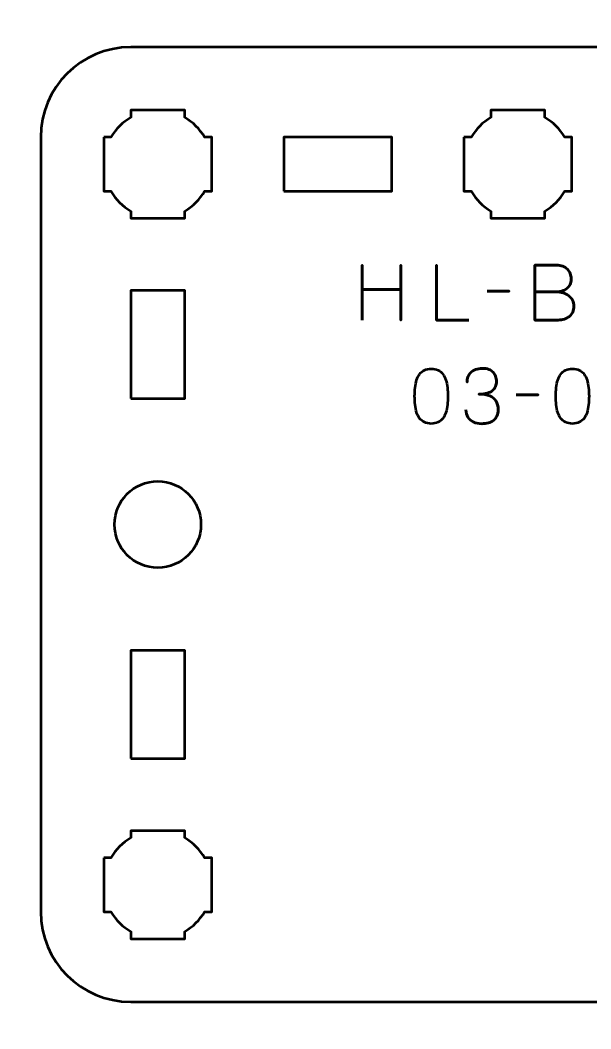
# Model space of a CAD drawing. Header units: centimetres. Extents: x -21 to 0, y -29.7 to 0.
# Drawn here: x -5.76 to -2.6, y -11.65 to -6.05 of the extents above; entities that cross this region are included whole.
import ezdxf

# ---------------------------------------------------------------- set-up
doc = ezdxf.new("R2010")
doc.units = ezdxf.units.CM
doc.header["$MEASUREMENT"] = 0
doc.layers.add('Layer 1', color=7, linetype='Continuous')

msp = doc.modelspace()

# ---------------------------------------------------------------- linework, layer by layer
at = {"layer": 'Layer 1', "lineweight": 53}
for points in [[(-5.15, -8.15), (-4.85, -8.15), (-4.85, -7.55), (-5.15, -7.55), (-5.15, -8.15)], [(-5.15, -10.15), (-4.85, -10.15), (-4.85, -9.55), (-5.15, -9.55), (-5.15, -10.15)]]:
    msp.add_lwpolyline(points, close=True, dxfattribs=at)
msp.add_ellipse((-5, -8.85), major_axis=(0, 0.24), ratio=1, dxfattribs=at)
at = {"layer": 'Layer 1', "color": 1, "lineweight": 53}
msp.add_open_spline([(-21.00003, -29.19995), (-21.00003, -29.19995), (-21.00003, -2.89992), (-21.00003, -2.89992), (-21.00003, -2.89992), (-21.00003, -2.81709), (-20.93286, -2.74992), (-20.85003, -2.74992), (-20.85003, -2.74992), (-20.7672, -2.74992), (-20.70003, -2.68275), (-20.70003, -2.59992), (-20.70003, -2.59992), (-20.70003, -2.51709), (-20.7672, -2.44992), (-20.85003, -2.44992), (-20.85003, -2.44992), (-20.93286, -2.44992), (-21.00003, -2.38275), (-21.00003, -2.29992), (-21.00003, -2.29992), (-21.00003, -2.21709), (-20.93286, -2.14992), (-20.85003, -2.14992), (-20.85003, -2.14992), (-20.7672, -2.14992), (-20.70003, -2.08275), (-20.70003, -1.99992), (-20.70003, -1.99992), (-20.70003, -1.91709), (-20.7672, -1.84992), (-20.85003, -1.84992), (-20.85003, -1.84992), (-20.93286, -1.84992), (-21.00003, -1.78275), (-21.00003, -1.69992), (-21.00003, -1.69992), (-21.00003, -1.61709), (-20.93286, -1.54992), (-20.85003, -1.54992), (-20.85003, -1.54992), (-20.7672, -1.54992), (-20.70003, -1.48275), (-20.70003, -1.39992), (-20.70003, -1.39992), (-20.70003, -1.31709), (-20.7672, -1.24992), (-20.85003, -1.24992), (-20.85003, -1.24992), (-20.93286, -1.24992), (-21.00003, -1.18275), (-21.00003, -1.09992), (-21.00003, -1.09992), (-21.00003, -1.09992), (-21.00003, -0.49992), (-21.00003, -0.49992), (-21.00003, -0.49992), (-21.00003, -0.22295), (-20.77694, 0.00004), (-20.49994, 0.00004), (-20.49994, 0.00004), (-20.49994, 0.00004), (-0.50008, 0.00004), (-0.50008, 0.00004), (-0.50008, 0.00004), (-0.22294, 0.00004), (0.00002, -0.22295), (0.00002, -0.49992), (0.00002, -0.49992), (0.00002, -0.49992), (0.00002, -29.19995), (0.00002, -29.19995), (0.00002, -29.19995), (0.00002, -29.47695), (-0.22294, -29.70004), (-0.50008, -29.70004), (-0.50008, -29.70004), (-0.50008, -29.70004), (-20.49994, -29.70004), (-20.49994, -29.70004), (-20.49994, -29.70004), (-20.77694, -29.70004), (-21.00003, -29.47695), (-21.00003, -29.19995)], degree=3, knots=[0, 0, 0, 0, 0.047619, 0.047619, 0.047619, 0.047619, 0.0952381, 0.0952381, 0.0952381, 0.0952381, 0.1428571, 0.1428571, 0.1428571, 0.1428571, 0.1904762, 0.1904762, 0.1904762, 0.1904762, 0.2380952, 0.2380952, 0.2380952, 0.2380952, 0.2857143, 0.2857143, 0.2857143, 0.2857143, 0.3333333, 0.3333333, 0.3333333, 0.3333333, 0.3809524, 0.3809524, 0.3809524, 0.3809524, 0.4285714, 0.4285714, 0.4285714, 0.4285714, 0.4761905, 0.4761905, 0.4761905, 0.4761905, 0.5238095, 0.5238095, 0.5238095, 0.5238095, 0.5714286, 0.5714286, 0.5714286, 0.5714286, 0.6190476, 0.6190476, 0.6190476, 0.6190476, 0.6666667, 0.6666667, 0.6666667, 0.6666667, 0.7142857, 0.7142857, 0.7142857, 0.7142857, 0.7619048, 0.7619048, 0.7619048, 0.7619048, 0.8095238, 0.8095238, 0.8095238, 0.8095238, 0.8571429, 0.8571429, 0.8571429, 0.8571429, 0.9047619, 0.9047619, 0.9047619, 0.9047619, 0.952381, 0.952381, 0.952381, 0.952381, 1, 1, 1, 1], dxfattribs=at)
at = {"layer": 'Layer 1', "color": 3, "lineweight": 53}
msp.add_open_spline([(-5.65, -11), (-5.65, -11), (-5.65, -6.7), (-5.65, -6.7), (-5.65, -6.7), (-5.65, -6.42391), (-5.42609, -6.2), (-5.15, -6.2), (-5.15, -6.2), (-5.15, -6.2), (-0.85, -6.2), (-0.85, -6.2), (-0.85, -6.2), (-0.57391, -6.2), (-0.35, -6.42391), (-0.35, -6.7), (-0.35, -6.7), (-0.35, -6.7), (-0.35, -11), (-0.35, -11), (-0.35, -11), (-0.35, -11.27609), (-0.57391, -11.5), (-0.85, -11.5), (-0.85, -11.5), (-0.85, -11.5), (-5.15, -11.5), (-5.15, -11.5), (-5.15, -11.5), (-5.42609, -11.5), (-5.65, -11.27609), (-5.65, -11)], degree=3, knots=[0, 0, 0, 0, 0.125, 0.125, 0.125, 0.125, 0.25, 0.25, 0.25, 0.25, 0.375, 0.375, 0.375, 0.375, 0.5, 0.5, 0.5, 0.5, 0.625, 0.625, 0.625, 0.625, 0.75, 0.75, 0.75, 0.75, 0.875, 0.875, 0.875, 0.875, 1, 1, 1, 1], dxfattribs=at)
at = {"layer": 'Layer 1', "lineweight": 53}
for points, knots in [([(-5.3, -6.7), (-5.3, -6.7), (-5.25985, -6.7), (-5.25985, -6.7), (-5.25985, -6.7), (-5.2335, -6.65447), (-5.19553, -6.6165), (-5.15, -6.59015), (-5.15, -6.59015), (-5.15, -6.59015), (-5.15, -6.55), (-5.15, -6.55), (-5.15, -6.55), (-5.15, -6.55), (-5, -6.55), (-5, -6.55), (-5, -6.55), (-5, -6.55), (-4.85, -6.55), (-4.85, -6.55), (-4.85, -6.55), (-4.85, -6.55), (-4.85, -6.59015), (-4.85, -6.59015), (-4.85, -6.59015), (-4.80447, -6.6165), (-4.7665, -6.65447), (-4.74015, -6.7), (-4.74015, -6.7), (-4.74015, -6.7), (-4.7, -6.7), (-4.7, -6.7), (-4.7, -6.7), (-4.7, -6.7), (-4.7, -6.85), (-4.7, -6.85), (-4.7, -6.85), (-4.7, -6.85), (-4.7, -7), (-4.7, -7), (-4.7, -7), (-4.7, -7), (-4.74015, -7), (-4.74015, -7), (-4.74015, -7), (-4.7665, -7.04553), (-4.80447, -7.0835), (-4.85, -7.10985), (-4.85, -7.10985), (-4.85, -7.10985), (-4.85, -7.15), (-4.85, -7.15), (-4.85, -7.15), (-4.85, -7.15), (-5, -7.15), (-5, -7.15), (-5, -7.15), (-5, -7.15), (-5.15, -7.15), (-5.15, -7.15), (-5.15, -7.15), (-5.15, -7.15), (-5.15, -7.10985), (-5.15, -7.10985), (-5.15, -7.10985), (-5.19553, -7.0835), (-5.2335, -7.04553), (-5.25985, -7), (-5.25985, -7), (-5.25985, -7), (-5.3, -7), (-5.3, -7), (-5.3, -7), (-5.3, -7), (-5.3, -6.85), (-5.3, -6.85), (-5.3, -6.85), (-5.3, -6.85), (-5.3, -6.7), (-5.3, -6.7)], [0, 0, 0, 0, 0.05, 0.05, 0.05, 0.05, 0.1, 0.1, 0.1, 0.1, 0.15, 0.15, 0.15, 0.15, 0.2, 0.2, 0.2, 0.2, 0.25, 0.25, 0.25, 0.25, 0.3, 0.3, 0.3, 0.3, 0.35, 0.35, 0.35, 0.35, 0.4, 0.4, 0.4, 0.4, 0.45, 0.45, 0.45, 0.45, 0.5, 0.5, 0.5, 0.5, 0.55, 0.55, 0.55, 0.55, 0.6, 0.6, 0.6, 0.6, 0.65, 0.65, 0.65, 0.65, 0.7, 0.7, 0.7, 0.7, 0.75, 0.75, 0.75, 0.75, 0.8, 0.8, 0.8, 0.8, 0.85, 0.85, 0.85, 0.85, 0.9, 0.9, 0.9, 0.9, 0.95, 0.95, 0.95, 0.95, 1, 1, 1, 1]), ([(-3.3, -6.7), (-3.3, -6.7), (-3.25985, -6.7), (-3.25985, -6.7), (-3.25985, -6.7), (-3.2335, -6.65447), (-3.19553, -6.6165), (-3.15, -6.59015), (-3.15, -6.59015), (-3.15, -6.59015), (-3.15, -6.55), (-3.15, -6.55), (-3.15, -6.55), (-3.15, -6.55), (-3, -6.55), (-3, -6.55), (-3, -6.55), (-3, -6.55), (-2.85, -6.55), (-2.85, -6.55), (-2.85, -6.55), (-2.85, -6.55), (-2.85, -6.59015), (-2.85, -6.59015), (-2.85, -6.59015), (-2.80447, -6.6165), (-2.7665, -6.65447), (-2.74015, -6.7), (-2.74015, -6.7), (-2.74015, -6.7), (-2.7, -6.7), (-2.7, -6.7), (-2.7, -6.7), (-2.7, -6.7), (-2.7, -6.85), (-2.7, -6.85), (-2.7, -6.85), (-2.7, -6.85), (-2.7, -7), (-2.7, -7), (-2.7, -7), (-2.7, -7), (-2.74015, -7), (-2.74015, -7), (-2.74015, -7), (-2.7665, -7.04553), (-2.80447, -7.0835), (-2.85, -7.10985), (-2.85, -7.10985), (-2.85, -7.10985), (-2.85, -7.15), (-2.85, -7.15), (-2.85, -7.15), (-2.85, -7.15), (-3, -7.15), (-3, -7.15), (-3, -7.15), (-3, -7.15), (-3.15, -7.15), (-3.15, -7.15), (-3.15, -7.15), (-3.15, -7.15), (-3.15, -7.10985), (-3.15, -7.10985), (-3.15, -7.10985), (-3.19553, -7.0835), (-3.2335, -7.04553), (-3.25985, -7), (-3.25985, -7), (-3.25985, -7), (-3.3, -7), (-3.3, -7), (-3.3, -7), (-3.3, -7), (-3.3, -6.85), (-3.3, -6.85), (-3.3, -6.85), (-3.3, -6.85), (-3.3, -6.7), (-3.3, -6.7)], [0, 0, 0, 0, 0.05, 0.05, 0.05, 0.05, 0.1, 0.1, 0.1, 0.1, 0.15, 0.15, 0.15, 0.15, 0.2, 0.2, 0.2, 0.2, 0.25, 0.25, 0.25, 0.25, 0.3, 0.3, 0.3, 0.3, 0.35, 0.35, 0.35, 0.35, 0.4, 0.4, 0.4, 0.4, 0.45, 0.45, 0.45, 0.45, 0.5, 0.5, 0.5, 0.5, 0.55, 0.55, 0.55, 0.55, 0.6, 0.6, 0.6, 0.6, 0.65, 0.65, 0.65, 0.65, 0.7, 0.7, 0.7, 0.7, 0.75, 0.75, 0.75, 0.75, 0.8, 0.8, 0.8, 0.8, 0.85, 0.85, 0.85, 0.85, 0.9, 0.9, 0.9, 0.9, 0.95, 0.95, 0.95, 0.95, 1, 1, 1, 1]), ([(-4.3, -7), (-4.3, -7), (-4.3, -6.7), (-4.3, -6.7), (-4.3, -6.7), (-4.3, -6.7), (-3.7, -6.7), (-3.7, -6.7), (-3.7, -6.7), (-3.7, -6.7), (-3.7, -7), (-3.7, -7), (-3.7, -7), (-3.7, -7), (-4.3, -7), (-4.3, -7)], [0, 0, 0, 0, 0.25, 0.25, 0.25, 0.25, 0.5, 0.5, 0.5, 0.5, 0.75, 0.75, 0.75, 0.75, 1, 1, 1, 1]), ([(-5.3, -10.7), (-5.3, -10.7), (-5.25985, -10.7), (-5.25985, -10.7), (-5.25985, -10.7), (-5.2335, -10.65447), (-5.19553, -10.6165), (-5.15, -10.59015), (-5.15, -10.59015), (-5.15, -10.59015), (-5.15, -10.55), (-5.15, -10.55), (-5.15, -10.55), (-5.15, -10.55), (-5, -10.55), (-5, -10.55), (-5, -10.55), (-5, -10.55), (-4.85, -10.55), (-4.85, -10.55), (-4.85, -10.55), (-4.85, -10.55), (-4.85, -10.59015), (-4.85, -10.59015), (-4.85, -10.59015), (-4.80447, -10.6165), (-4.7665, -10.65447), (-4.74015, -10.7), (-4.74015, -10.7), (-4.74015, -10.7), (-4.7, -10.7), (-4.7, -10.7), (-4.7, -10.7), (-4.7, -10.7), (-4.7, -10.85), (-4.7, -10.85), (-4.7, -10.85), (-4.7, -10.85), (-4.7, -11), (-4.7, -11), (-4.7, -11), (-4.7, -11), (-4.74015, -11), (-4.74015, -11), (-4.74015, -11), (-4.7665, -11.04553), (-4.80447, -11.0835), (-4.85, -11.10985), (-4.85, -11.10985), (-4.85, -11.10985), (-4.85, -11.15), (-4.85, -11.15), (-4.85, -11.15), (-4.85, -11.15), (-5, -11.15), (-5, -11.15), (-5, -11.15), (-5, -11.15), (-5.15, -11.15), (-5.15, -11.15), (-5.15, -11.15), (-5.15, -11.15), (-5.15, -11.10985), (-5.15, -11.10985), (-5.15, -11.10985), (-5.19553, -11.0835), (-5.2335, -11.04553), (-5.25985, -11), (-5.25985, -11), (-5.25985, -11), (-5.3, -11), (-5.3, -11), (-5.3, -11), (-5.3, -11), (-5.3, -10.85), (-5.3, -10.85), (-5.3, -10.85), (-5.3, -10.85), (-5.3, -10.7), (-5.3, -10.7)], [0, 0, 0, 0, 0.05, 0.05, 0.05, 0.05, 0.1, 0.1, 0.1, 0.1, 0.15, 0.15, 0.15, 0.15, 0.2, 0.2, 0.2, 0.2, 0.25, 0.25, 0.25, 0.25, 0.3, 0.3, 0.3, 0.3, 0.35, 0.35, 0.35, 0.35, 0.4, 0.4, 0.4, 0.4, 0.45, 0.45, 0.45, 0.45, 0.5, 0.5, 0.5, 0.5, 0.55, 0.55, 0.55, 0.55, 0.6, 0.6, 0.6, 0.6, 0.65, 0.65, 0.65, 0.65, 0.7, 0.7, 0.7, 0.7, 0.75, 0.75, 0.75, 0.75, 0.8, 0.8, 0.8, 0.8, 0.85, 0.85, 0.85, 0.85, 0.9, 0.9, 0.9, 0.9, 0.95, 0.95, 0.95, 0.95, 1, 1, 1, 1])]:
    msp.add_open_spline(points, degree=3, knots=knots, dxfattribs=at)
at = {"layer": 'Layer 1', "color": 5, "lineweight": 53}
for points, knots in [([(-3.86507, -7.71494), (-3.86507, -7.71494), (-3.86507, -7.54603), (-3.86507, -7.54603), (-3.86507, -7.54603), (-3.86507, -7.54603), (-3.6496, -7.54603), (-3.6496, -7.54603), (-3.6496, -7.54603), (-3.6496, -7.54603), (-3.6496, -7.71494), (-3.6496, -7.71494), (-3.6496, -7.71494), (-3.6496, -7.71494), (-3.6496, -7.41014), (-3.6496, -7.41014), (-3.6496, -7.41014), (-3.6496, -7.41014), (-3.6496, -7.54603), (-3.6496, -7.54603), (-3.6496, -7.54603), (-3.6496, -7.54603), (-3.86507, -7.54603), (-3.86507, -7.54603), (-3.86507, -7.54603), (-3.86507, -7.54603), (-3.86507, -7.41014), (-3.86507, -7.41014), (-3.86507, -7.41014), (-3.86507, -7.41014), (-3.86507, -7.71494), (-3.86507, -7.71494)], [0, 0, 0, 0, 0.125, 0.125, 0.125, 0.125, 0.25, 0.25, 0.25, 0.25, 0.375, 0.375, 0.375, 0.375, 0.5, 0.5, 0.5, 0.5, 0.625, 0.625, 0.625, 0.625, 0.75, 0.75, 0.75, 0.75, 0.875, 0.875, 0.875, 0.875, 1, 1, 1, 1]), ([(-3.27368, -7.71494), (-3.27368, -7.71494), (-3.4519, -7.71494), (-3.4519, -7.71494), (-3.4519, -7.71494), (-3.4519, -7.71494), (-3.4519, -7.40972), (-3.4519, -7.40972), (-3.4519, -7.40972), (-3.4519, -7.40972), (-3.4519, -7.71494), (-3.4519, -7.71494), (-3.4519, -7.71494), (-3.4519, -7.71494), (-3.27368, -7.71494), (-3.27368, -7.71494)], [0, 0, 0, 0, 0.25, 0.25, 0.25, 0.25, 0.5, 0.5, 0.5, 0.5, 0.75, 0.75, 0.75, 0.75, 1, 1, 1, 1]), ([(-2.90581, -7.55788), (-2.90581, -7.55788), (-2.78855, -7.55788), (-2.78855, -7.55788), (-2.78855, -7.55788), (-2.77331, -7.55781), (-2.76033, -7.5557), (-2.74939, -7.55153), (-2.74939, -7.55153), (-2.73852, -7.54744), (-2.72971, -7.54187), (-2.72286, -7.53488), (-2.72286, -7.53488), (-2.71602, -7.5279), (-2.71108, -7.52), (-2.70797, -7.51125), (-2.70797, -7.51125), (-2.70494, -7.50257), (-2.70353, -7.49354), (-2.70388, -7.48423), (-2.70388, -7.48423), (-2.70431, -7.47491), (-2.70628, -7.46588), (-2.70981, -7.45706), (-2.70981, -7.45706), (-2.71327, -7.44824), (-2.71849, -7.44027), (-2.72533, -7.43314), (-2.72533, -7.43314), (-2.73217, -7.42602), (-2.74071, -7.42037), (-2.75108, -7.41621), (-2.75108, -7.41621), (-2.76146, -7.41198), (-2.77366, -7.40979), (-2.7877, -7.40972), (-2.7877, -7.40972), (-2.7877, -7.40972), (-2.90581, -7.40972), (-2.90581, -7.40972), (-2.90581, -7.40972), (-2.90581, -7.40972), (-2.90581, -7.71494), (-2.90581, -7.71494), (-2.90581, -7.71494), (-2.90581, -7.71494), (-2.77585, -7.71494), (-2.77585, -7.71494), (-2.77585, -7.71494), (-2.76371, -7.71494), (-2.75242, -7.71318), (-2.74198, -7.70972), (-2.74198, -7.70972), (-2.73154, -7.70619), (-2.72244, -7.70118), (-2.71454, -7.69448), (-2.71454, -7.69448), (-2.7067, -7.68785), (-2.70057, -7.6798), (-2.69619, -7.67028), (-2.69619, -7.67028), (-2.69182, -7.66075), (-2.68956, -7.64996), (-2.68949, -7.63789), (-2.68949, -7.63789), (-2.68977, -7.62576), (-2.69231, -7.61482), (-2.69718, -7.60502), (-2.69718, -7.60502), (-2.70205, -7.59521), (-2.70882, -7.58681), (-2.71757, -7.57976), (-2.71757, -7.57976), (-2.72632, -7.57277), (-2.73676, -7.56734), (-2.74876, -7.5636), (-2.74876, -7.5636), (-2.76075, -7.55986), (-2.77401, -7.55796), (-2.78855, -7.55788), (-2.78855, -7.55788), (-2.77401, -7.55796), (-2.76075, -7.55986), (-2.74876, -7.5636), (-2.74876, -7.5636), (-2.73676, -7.56734), (-2.72632, -7.57277), (-2.71757, -7.57976), (-2.71757, -7.57976), (-2.70882, -7.58681), (-2.70205, -7.59521), (-2.69718, -7.60502), (-2.69718, -7.60502), (-2.69231, -7.61482), (-2.68977, -7.62576), (-2.68949, -7.63789), (-2.68949, -7.63789), (-2.68956, -7.64996), (-2.69182, -7.66075), (-2.69619, -7.67028), (-2.69619, -7.67028), (-2.70057, -7.6798), (-2.7067, -7.68785), (-2.71454, -7.69448), (-2.71454, -7.69448), (-2.72244, -7.70118), (-2.73154, -7.70619), (-2.74198, -7.70972), (-2.74198, -7.70972), (-2.75242, -7.71318), (-2.76371, -7.71494), (-2.77585, -7.71494), (-2.77585, -7.71494), (-2.77585, -7.71494), (-2.90581, -7.71494), (-2.90581, -7.71494), (-2.90581, -7.71494), (-2.90581, -7.71494), (-2.90581, -7.40972), (-2.90581, -7.40972), (-2.90581, -7.40972), (-2.90581, -7.40972), (-2.7877, -7.40972), (-2.7877, -7.40972), (-2.7877, -7.40972), (-2.77366, -7.40979), (-2.76146, -7.41198), (-2.75108, -7.41621), (-2.75108, -7.41621), (-2.74071, -7.42037), (-2.73217, -7.42602), (-2.72533, -7.43314), (-2.72533, -7.43314), (-2.71849, -7.44027), (-2.71327, -7.44824), (-2.70981, -7.45706), (-2.70981, -7.45706), (-2.70628, -7.46588), (-2.70431, -7.47491), (-2.70388, -7.48423), (-2.70388, -7.48423), (-2.70353, -7.49354), (-2.70494, -7.50257), (-2.70797, -7.51125), (-2.70797, -7.51125), (-2.71108, -7.52), (-2.71602, -7.5279), (-2.72286, -7.53488), (-2.72286, -7.53488), (-2.72971, -7.54187), (-2.73852, -7.54744), (-2.74939, -7.55153), (-2.74939, -7.55153), (-2.76033, -7.5557), (-2.77331, -7.55781), (-2.78855, -7.55788), (-2.78855, -7.55788), (-2.78855, -7.55788), (-2.90581, -7.55788), (-2.90581, -7.55788)], [0, 0, 0, 0, 0.025, 0.025, 0.025, 0.025, 0.05, 0.05, 0.05, 0.05, 0.075, 0.075, 0.075, 0.075, 0.1, 0.1, 0.1, 0.1, 0.125, 0.125, 0.125, 0.125, 0.15, 0.15, 0.15, 0.15, 0.175, 0.175, 0.175, 0.175, 0.2, 0.2, 0.2, 0.2, 0.225, 0.225, 0.225, 0.225, 0.25, 0.25, 0.25, 0.25, 0.275, 0.275, 0.275, 0.275, 0.3, 0.3, 0.3, 0.3, 0.325, 0.325, 0.325, 0.325, 0.35, 0.35, 0.35, 0.35, 0.375, 0.375, 0.375, 0.375, 0.4, 0.4, 0.4, 0.4, 0.425, 0.425, 0.425, 0.425, 0.45, 0.45, 0.45, 0.45, 0.475, 0.475, 0.475, 0.475, 0.5, 0.5, 0.5, 0.5, 0.525, 0.525, 0.525, 0.525, 0.55, 0.55, 0.55, 0.55, 0.575, 0.575, 0.575, 0.575, 0.6, 0.6, 0.6, 0.6, 0.625, 0.625, 0.625, 0.625, 0.65, 0.65, 0.65, 0.65, 0.675, 0.675, 0.675, 0.675, 0.7, 0.7, 0.7, 0.7, 0.725, 0.725, 0.725, 0.725, 0.75, 0.75, 0.75, 0.75, 0.775, 0.775, 0.775, 0.775, 0.8, 0.8, 0.8, 0.8, 0.825, 0.825, 0.825, 0.825, 0.85, 0.85, 0.85, 0.85, 0.875, 0.875, 0.875, 0.875, 0.9, 0.9, 0.9, 0.9, 0.925, 0.925, 0.925, 0.925, 0.95, 0.95, 0.95, 0.95, 0.975, 0.975, 0.975, 0.975, 1, 1, 1, 1]), ([(-3.17166, -7.55534), (-3.17166, -7.55534), (-3.04847, -7.55534), (-3.04847, -7.55534), (-3.04847, -7.55534), (-3.04847, -7.55534), (-3.17166, -7.55534), (-3.17166, -7.55534)], [0, 0, 0, 0, 0.5, 0.5, 0.5, 0.5, 1, 1, 1, 1]), ([(-3.48132, -8.29025), (-3.46651, -8.29018), (-3.45374, -8.28757), (-3.44308, -8.28249), (-3.44308, -8.28249), (-3.4325, -8.27741), (-3.42368, -8.27014), (-3.41663, -8.2609), (-3.41663, -8.2609), (-3.40964, -8.25159), (-3.40414, -8.24058), (-3.40005, -8.22788), (-3.40005, -8.22788), (-3.39602, -8.21518), (-3.39313, -8.20128), (-3.39151, -8.18604), (-3.39151, -8.18604), (-3.38981, -8.1708), (-3.38897, -8.15478), (-3.38904, -8.13785), (-3.38904, -8.13785), (-3.38897, -8.12099), (-3.38981, -8.10497), (-3.39151, -8.0898), (-3.39151, -8.0898), (-3.39313, -8.07463), (-3.39602, -8.06066), (-3.40005, -8.04796), (-3.40005, -8.04796), (-3.40414, -8.03533), (-3.40964, -8.02433), (-3.41663, -8.01494), (-3.41663, -8.01494), (-3.42368, -8.00563), (-3.4325, -7.99836), (-3.44308, -7.99328), (-3.44308, -7.99328), (-3.45374, -7.98813), (-3.46651, -7.98552), (-3.48132, -7.98545), (-3.48132, -7.98545), (-3.49614, -7.98552), (-3.50891, -7.98813), (-3.51957, -7.99328), (-3.51957, -7.99328), (-3.53015, -7.99836), (-3.53897, -8.00563), (-3.54602, -8.01494), (-3.54602, -8.01494), (-3.55301, -8.02433), (-3.55851, -8.03533), (-3.5626, -8.04796), (-3.5626, -8.04796), (-3.56663, -8.06066), (-3.56952, -8.07463), (-3.57114, -8.0898), (-3.57114, -8.0898), (-3.57283, -8.10497), (-3.57368, -8.12099), (-3.57361, -8.13785), (-3.57361, -8.13785), (-3.57368, -8.15478), (-3.57283, -8.1708), (-3.57114, -8.18604), (-3.57114, -8.18604), (-3.56952, -8.20128), (-3.56663, -8.21518), (-3.5626, -8.22788), (-3.5626, -8.22788), (-3.55851, -8.24058), (-3.55301, -8.25159), (-3.54602, -8.2609), (-3.54602, -8.2609), (-3.53897, -8.27014), (-3.53015, -8.27741), (-3.51957, -8.28249), (-3.51957, -8.28249), (-3.50891, -8.28757), (-3.49614, -8.29018), (-3.48132, -8.29025)], [0, 0, 0, 0, 0.05, 0.05, 0.05, 0.05, 0.1, 0.1, 0.1, 0.1, 0.15, 0.15, 0.15, 0.15, 0.2, 0.2, 0.2, 0.2, 0.25, 0.25, 0.25, 0.25, 0.3, 0.3, 0.3, 0.3, 0.35, 0.35, 0.35, 0.35, 0.4, 0.4, 0.4, 0.4, 0.45, 0.45, 0.45, 0.45, 0.5, 0.5, 0.5, 0.5, 0.55, 0.55, 0.55, 0.55, 0.6, 0.6, 0.6, 0.6, 0.65, 0.65, 0.65, 0.65, 0.7, 0.7, 0.7, 0.7, 0.75, 0.75, 0.75, 0.75, 0.8, 0.8, 0.8, 0.8, 0.85, 0.85, 0.85, 0.85, 0.9, 0.9, 0.9, 0.9, 0.95, 0.95, 0.95, 0.95, 1, 1, 1, 1]), ([(-3.48132, -8.29025), (-3.46651, -8.29018), (-3.45374, -8.28757), (-3.44308, -8.28249), (-3.44308, -8.28249), (-3.4325, -8.27741), (-3.42368, -8.27014), (-3.41663, -8.2609), (-3.41663, -8.2609), (-3.40964, -8.25159), (-3.40414, -8.24058), (-3.40005, -8.22788), (-3.40005, -8.22788), (-3.39602, -8.21518), (-3.39313, -8.20128), (-3.39151, -8.18604), (-3.39151, -8.18604), (-3.38981, -8.1708), (-3.38897, -8.15478), (-3.38904, -8.13785), (-3.38904, -8.13785), (-3.38897, -8.12099), (-3.38981, -8.10497), (-3.39151, -8.0898), (-3.39151, -8.0898), (-3.39313, -8.07463), (-3.39602, -8.06066), (-3.40005, -8.04796), (-3.40005, -8.04796), (-3.40414, -8.03533), (-3.40964, -8.02433), (-3.41663, -8.01494), (-3.41663, -8.01494), (-3.42368, -8.00563), (-3.4325, -7.99836), (-3.44308, -7.99328), (-3.44308, -7.99328), (-3.45374, -7.98813), (-3.46651, -7.98552), (-3.48132, -7.98545), (-3.48132, -7.98545), (-3.49614, -7.98552), (-3.50891, -7.98813), (-3.51957, -7.99328), (-3.51957, -7.99328), (-3.53015, -7.99836), (-3.53897, -8.00563), (-3.54602, -8.01494), (-3.54602, -8.01494), (-3.55301, -8.02433), (-3.55851, -8.03533), (-3.5626, -8.04796), (-3.5626, -8.04796), (-3.56663, -8.06066), (-3.56952, -8.07463), (-3.57114, -8.0898), (-3.57114, -8.0898), (-3.57283, -8.10497), (-3.57368, -8.12099), (-3.57361, -8.13785), (-3.57361, -8.13785), (-3.57368, -8.15478), (-3.57283, -8.1708), (-3.57114, -8.18604), (-3.57114, -8.18604), (-3.56952, -8.20128), (-3.56663, -8.21518), (-3.5626, -8.22788), (-3.5626, -8.22788), (-3.55851, -8.24058), (-3.55301, -8.25159), (-3.54602, -8.2609), (-3.54602, -8.2609), (-3.53897, -8.27014), (-3.53015, -8.27741), (-3.51957, -8.28249), (-3.51957, -8.28249), (-3.50891, -8.28757), (-3.49614, -8.29018), (-3.48132, -8.29025)], [0, 0, 0, 0, 0.05, 0.05, 0.05, 0.05, 0.1, 0.1, 0.1, 0.1, 0.15, 0.15, 0.15, 0.15, 0.2, 0.2, 0.2, 0.2, 0.25, 0.25, 0.25, 0.25, 0.3, 0.3, 0.3, 0.3, 0.35, 0.35, 0.35, 0.35, 0.4, 0.4, 0.4, 0.4, 0.45, 0.45, 0.45, 0.45, 0.5, 0.5, 0.5, 0.5, 0.55, 0.55, 0.55, 0.55, 0.6, 0.6, 0.6, 0.6, 0.65, 0.65, 0.65, 0.65, 0.7, 0.7, 0.7, 0.7, 0.75, 0.75, 0.75, 0.75, 0.8, 0.8, 0.8, 0.8, 0.85, 0.85, 0.85, 0.85, 0.9, 0.9, 0.9, 0.9, 0.95, 0.95, 0.95, 0.95, 1, 1, 1, 1]), ([(-3.28871, -8.21363), (-3.28864, -8.22887), (-3.28511, -8.24213), (-3.27813, -8.25363), (-3.27813, -8.25363), (-3.27114, -8.26506), (-3.26119, -8.27402), (-3.24821, -8.28044), (-3.24821, -8.28044), (-3.23523, -8.28686), (-3.21964, -8.29011), (-3.2015, -8.29025), (-3.2015, -8.29025), (-3.18789, -8.29025), (-3.17554, -8.28884), (-3.16432, -8.28588), (-3.16432, -8.28588), (-3.15317, -8.28291), (-3.14358, -8.27833), (-3.13546, -8.27205), (-3.13546, -8.27205), (-3.12735, -8.26577), (-3.12114, -8.25765), (-3.1167, -8.24778), (-3.1167, -8.24778), (-3.11232, -8.23783), (-3.11014, -8.2259), (-3.11007, -8.21193), (-3.11007, -8.21193), (-3.10999, -8.19331), (-3.1138, -8.17757), (-3.12135, -8.1648), (-3.12135, -8.1648), (-3.1289, -8.15203), (-3.14062, -8.14244), (-3.15635, -8.13588), (-3.15635, -8.13588), (-3.17208, -8.12931), (-3.19226, -8.126), (-3.21674, -8.126), (-3.21674, -8.126), (-3.19847, -8.12607), (-3.18316, -8.12438), (-3.17067, -8.12092), (-3.17067, -8.12092), (-3.15825, -8.11746), (-3.14831, -8.11259), (-3.14083, -8.10624), (-3.14083, -8.10624), (-3.13335, -8.09996), (-3.12792, -8.09248), (-3.12467, -8.08388), (-3.12467, -8.08388), (-3.12135, -8.07534), (-3.11973, -8.06596), (-3.1198, -8.05573), (-3.1198, -8.05573), (-3.11973, -8.04549), (-3.12114, -8.03604), (-3.12396, -8.02729), (-3.12396, -8.02729), (-3.12672, -8.01854), (-3.13123, -8.01085), (-3.13737, -8.00429), (-3.13737, -8.00429), (-3.14351, -7.99773), (-3.15162, -7.99258), (-3.16157, -7.98891), (-3.16157, -7.98891), (-3.17159, -7.98524), (-3.1838, -7.98341), (-3.19812, -7.98334), (-3.19812, -7.98334), (-3.21237, -7.98341), (-3.22486, -7.98552), (-3.23544, -7.98962), (-3.23544, -7.98962), (-3.2461, -7.99371), (-3.25484, -7.99928), (-3.2619, -8.00641), (-3.2619, -8.00641), (-3.26888, -8.01353), (-3.27411, -8.02165), (-3.27756, -8.03082), (-3.27756, -8.03082), (-3.28109, -8.03999), (-3.28278, -8.04973), (-3.28278, -8.05996), (-3.28278, -8.05996), (-3.28278, -8.04973), (-3.28109, -8.03999), (-3.27756, -8.03082), (-3.27756, -8.03082), (-3.27411, -8.02165), (-3.26888, -8.01353), (-3.2619, -8.00641), (-3.2619, -8.00641), (-3.25484, -7.99928), (-3.2461, -7.99371), (-3.23544, -7.98962), (-3.23544, -7.98962), (-3.22486, -7.98552), (-3.21237, -7.98341), (-3.19812, -7.98334), (-3.19812, -7.98334), (-3.1838, -7.98341), (-3.17159, -7.98524), (-3.16157, -7.98891), (-3.16157, -7.98891), (-3.15162, -7.99258), (-3.14351, -7.99773), (-3.13737, -8.00429), (-3.13737, -8.00429), (-3.13123, -8.01085), (-3.12672, -8.01854), (-3.12396, -8.02729), (-3.12396, -8.02729), (-3.12114, -8.03604), (-3.11973, -8.04549), (-3.1198, -8.05573), (-3.1198, -8.05573), (-3.11973, -8.06596), (-3.12135, -8.07534), (-3.12467, -8.08388), (-3.12467, -8.08388), (-3.12792, -8.09248), (-3.13335, -8.09996), (-3.14083, -8.10624), (-3.14083, -8.10624), (-3.14831, -8.11259), (-3.15825, -8.11746), (-3.17067, -8.12092), (-3.17067, -8.12092), (-3.18316, -8.12438), (-3.19847, -8.12607), (-3.21674, -8.126), (-3.21674, -8.126), (-3.19226, -8.126), (-3.17208, -8.12931), (-3.15635, -8.13588), (-3.15635, -8.13588), (-3.14062, -8.14244), (-3.1289, -8.15203), (-3.12135, -8.1648), (-3.12135, -8.1648), (-3.1138, -8.17757), (-3.10999, -8.19331), (-3.11007, -8.21193), (-3.11007, -8.21193), (-3.11014, -8.2259), (-3.11232, -8.23783), (-3.1167, -8.24778), (-3.1167, -8.24778), (-3.12114, -8.25765), (-3.12735, -8.26577), (-3.13546, -8.27205), (-3.13546, -8.27205), (-3.14358, -8.27833), (-3.15317, -8.28291), (-3.16432, -8.28588), (-3.16432, -8.28588), (-3.17554, -8.28884), (-3.18789, -8.29025), (-3.2015, -8.29025), (-3.2015, -8.29025), (-3.21964, -8.29011), (-3.23523, -8.28686), (-3.24821, -8.28044), (-3.24821, -8.28044), (-3.26119, -8.27402), (-3.27114, -8.26506), (-3.27813, -8.25363), (-3.27813, -8.25363), (-3.28511, -8.24213), (-3.28864, -8.22887), (-3.28871, -8.21363)], [0, 0, 0, 0, 0.0227273, 0.0227273, 0.0227273, 0.0227273, 0.0454545, 0.0454545, 0.0454545, 0.0454545, 0.0681818, 0.0681818, 0.0681818, 0.0681818, 0.0909091, 0.0909091, 0.0909091, 0.0909091, 0.1136364, 0.1136364, 0.1136364, 0.1136364, 0.1363636, 0.1363636, 0.1363636, 0.1363636, 0.1590909, 0.1590909, 0.1590909, 0.1590909, 0.1818182, 0.1818182, 0.1818182, 0.1818182, 0.2045455, 0.2045455, 0.2045455, 0.2045455, 0.2272727, 0.2272727, 0.2272727, 0.2272727, 0.25, 0.25, 0.25, 0.25, 0.2727273, 0.2727273, 0.2727273, 0.2727273, 0.2954545, 0.2954545, 0.2954545, 0.2954545, 0.3181818, 0.3181818, 0.3181818, 0.3181818, 0.3409091, 0.3409091, 0.3409091, 0.3409091, 0.3636364, 0.3636364, 0.3636364, 0.3636364, 0.3863636, 0.3863636, 0.3863636, 0.3863636, 0.4090909, 0.4090909, 0.4090909, 0.4090909, 0.4318182, 0.4318182, 0.4318182, 0.4318182, 0.4545455, 0.4545455, 0.4545455, 0.4545455, 0.4772727, 0.4772727, 0.4772727, 0.4772727, 0.5, 0.5, 0.5, 0.5, 0.5227273, 0.5227273, 0.5227273, 0.5227273, 0.5454545, 0.5454545, 0.5454545, 0.5454545, 0.5681818, 0.5681818, 0.5681818, 0.5681818, 0.5909091, 0.5909091, 0.5909091, 0.5909091, 0.6136364, 0.6136364, 0.6136364, 0.6136364, 0.6363636, 0.6363636, 0.6363636, 0.6363636, 0.6590909, 0.6590909, 0.6590909, 0.6590909, 0.6818182, 0.6818182, 0.6818182, 0.6818182, 0.7045455, 0.7045455, 0.7045455, 0.7045455, 0.7272727, 0.7272727, 0.7272727, 0.7272727, 0.75, 0.75, 0.75, 0.75, 0.7727273, 0.7727273, 0.7727273, 0.7727273, 0.7954545, 0.7954545, 0.7954545, 0.7954545, 0.8181818, 0.8181818, 0.8181818, 0.8181818, 0.8409091, 0.8409091, 0.8409091, 0.8409091, 0.8636364, 0.8636364, 0.8636364, 0.8636364, 0.8863636, 0.8863636, 0.8863636, 0.8863636, 0.9090909, 0.9090909, 0.9090909, 0.9090909, 0.9318182, 0.9318182, 0.9318182, 0.9318182, 0.9545455, 0.9545455, 0.9545455, 0.9545455, 0.9772727, 0.9772727, 0.9772727, 0.9772727, 1, 1, 1, 1]), ([(-2.69774, -8.29025), (-2.68293, -8.29018), (-2.67016, -8.28757), (-2.6595, -8.28249), (-2.6595, -8.28249), (-2.64892, -8.27741), (-2.6401, -8.27014), (-2.63305, -8.2609), (-2.63305, -8.2609), (-2.62606, -8.25159), (-2.62056, -8.24058), (-2.61647, -8.22788), (-2.61647, -8.22788), (-2.61244, -8.21518), (-2.60955, -8.20128), (-2.60793, -8.18604), (-2.60793, -8.18604), (-2.60623, -8.1708), (-2.60539, -8.15478), (-2.60546, -8.13785), (-2.60546, -8.13785), (-2.60539, -8.12099), (-2.60623, -8.10497), (-2.60793, -8.0898), (-2.60793, -8.0898), (-2.60955, -8.07463), (-2.61244, -8.06066), (-2.61647, -8.04796), (-2.61647, -8.04796), (-2.62056, -8.03533), (-2.62606, -8.02433), (-2.63305, -8.01494), (-2.63305, -8.01494), (-2.6401, -8.00563), (-2.64892, -7.99836), (-2.6595, -7.99328), (-2.6595, -7.99328), (-2.67016, -7.98813), (-2.68293, -7.98552), (-2.69774, -7.98545), (-2.69774, -7.98545), (-2.71256, -7.98552), (-2.72533, -7.98813), (-2.73599, -7.99328), (-2.73599, -7.99328), (-2.74657, -7.99836), (-2.75539, -8.00563), (-2.76244, -8.01494), (-2.76244, -8.01494), (-2.76943, -8.02433), (-2.77493, -8.03533), (-2.77902, -8.04796), (-2.77902, -8.04796), (-2.78305, -8.06066), (-2.78594, -8.07463), (-2.78756, -8.0898), (-2.78756, -8.0898), (-2.78925, -8.10497), (-2.7901, -8.12099), (-2.79003, -8.13785), (-2.79003, -8.13785), (-2.7901, -8.15478), (-2.78925, -8.1708), (-2.78756, -8.18604), (-2.78756, -8.18604), (-2.78594, -8.20128), (-2.78305, -8.21518), (-2.77902, -8.22788), (-2.77902, -8.22788), (-2.77493, -8.24058), (-2.76943, -8.25159), (-2.76244, -8.2609), (-2.76244, -8.2609), (-2.75539, -8.27014), (-2.74657, -8.27741), (-2.73599, -8.28249), (-2.73599, -8.28249), (-2.72533, -8.28757), (-2.71256, -8.29018), (-2.69774, -8.29025)], [0, 0, 0, 0, 0.05, 0.05, 0.05, 0.05, 0.1, 0.1, 0.1, 0.1, 0.15, 0.15, 0.15, 0.15, 0.2, 0.2, 0.2, 0.2, 0.25, 0.25, 0.25, 0.25, 0.3, 0.3, 0.3, 0.3, 0.35, 0.35, 0.35, 0.35, 0.4, 0.4, 0.4, 0.4, 0.45, 0.45, 0.45, 0.45, 0.5, 0.5, 0.5, 0.5, 0.55, 0.55, 0.55, 0.55, 0.6, 0.6, 0.6, 0.6, 0.65, 0.65, 0.65, 0.65, 0.7, 0.7, 0.7, 0.7, 0.75, 0.75, 0.75, 0.75, 0.8, 0.8, 0.8, 0.8, 0.85, 0.85, 0.85, 0.85, 0.9, 0.9, 0.9, 0.9, 0.95, 0.95, 0.95, 0.95, 1, 1, 1, 1]), ([(-2.69774, -8.29025), (-2.68293, -8.29018), (-2.67016, -8.28757), (-2.6595, -8.28249), (-2.6595, -8.28249), (-2.64892, -8.27741), (-2.6401, -8.27014), (-2.63305, -8.2609), (-2.63305, -8.2609), (-2.62606, -8.25159), (-2.62056, -8.24058), (-2.61647, -8.22788), (-2.61647, -8.22788), (-2.61244, -8.21518), (-2.60955, -8.20128), (-2.60793, -8.18604), (-2.60793, -8.18604), (-2.60623, -8.1708), (-2.60539, -8.15478), (-2.60546, -8.13785), (-2.60546, -8.13785), (-2.60539, -8.12099), (-2.60623, -8.10497), (-2.60793, -8.0898), (-2.60793, -8.0898), (-2.60955, -8.07463), (-2.61244, -8.06066), (-2.61647, -8.04796), (-2.61647, -8.04796), (-2.62056, -8.03533), (-2.62606, -8.02433), (-2.63305, -8.01494), (-2.63305, -8.01494), (-2.6401, -8.00563), (-2.64892, -7.99836), (-2.6595, -7.99328), (-2.6595, -7.99328), (-2.67016, -7.98813), (-2.68293, -7.98552), (-2.69774, -7.98545), (-2.69774, -7.98545), (-2.71256, -7.98552), (-2.72533, -7.98813), (-2.73599, -7.99328), (-2.73599, -7.99328), (-2.74657, -7.99836), (-2.75539, -8.00563), (-2.76244, -8.01494), (-2.76244, -8.01494), (-2.76943, -8.02433), (-2.77493, -8.03533), (-2.77902, -8.04796), (-2.77902, -8.04796), (-2.78305, -8.06066), (-2.78594, -8.07463), (-2.78756, -8.0898), (-2.78756, -8.0898), (-2.78925, -8.10497), (-2.7901, -8.12099), (-2.79003, -8.13785), (-2.79003, -8.13785), (-2.7901, -8.15478), (-2.78925, -8.1708), (-2.78756, -8.18604), (-2.78756, -8.18604), (-2.78594, -8.20128), (-2.78305, -8.21518), (-2.77902, -8.22788), (-2.77902, -8.22788), (-2.77493, -8.24058), (-2.76943, -8.25159), (-2.76244, -8.2609), (-2.76244, -8.2609), (-2.75539, -8.27014), (-2.74657, -8.27741), (-2.73599, -8.28249), (-2.73599, -8.28249), (-2.72533, -8.28757), (-2.71256, -8.29018), (-2.69774, -8.29025)], [0, 0, 0, 0, 0.05, 0.05, 0.05, 0.05, 0.1, 0.1, 0.1, 0.1, 0.15, 0.15, 0.15, 0.15, 0.2, 0.2, 0.2, 0.2, 0.25, 0.25, 0.25, 0.25, 0.3, 0.3, 0.3, 0.3, 0.35, 0.35, 0.35, 0.35, 0.4, 0.4, 0.4, 0.4, 0.45, 0.45, 0.45, 0.45, 0.5, 0.5, 0.5, 0.5, 0.55, 0.55, 0.55, 0.55, 0.6, 0.6, 0.6, 0.6, 0.65, 0.65, 0.65, 0.65, 0.7, 0.7, 0.7, 0.7, 0.75, 0.75, 0.75, 0.75, 0.8, 0.8, 0.8, 0.8, 0.85, 0.85, 0.85, 0.85, 0.9, 0.9, 0.9, 0.9, 0.95, 0.95, 0.95, 0.95, 1, 1, 1, 1]), ([(-3.01016, -8.13065), (-3.01016, -8.13065), (-2.88697, -8.13065), (-2.88697, -8.13065), (-2.88697, -8.13065), (-2.88697, -8.13065), (-3.01016, -8.13065), (-3.01016, -8.13065)], [0, 0, 0, 0, 0.5, 0.5, 0.5, 0.5, 1, 1, 1, 1])]:
    msp.add_open_spline(points, degree=3, knots=knots, dxfattribs=at)

doc.saveas('drawing.dxf')
